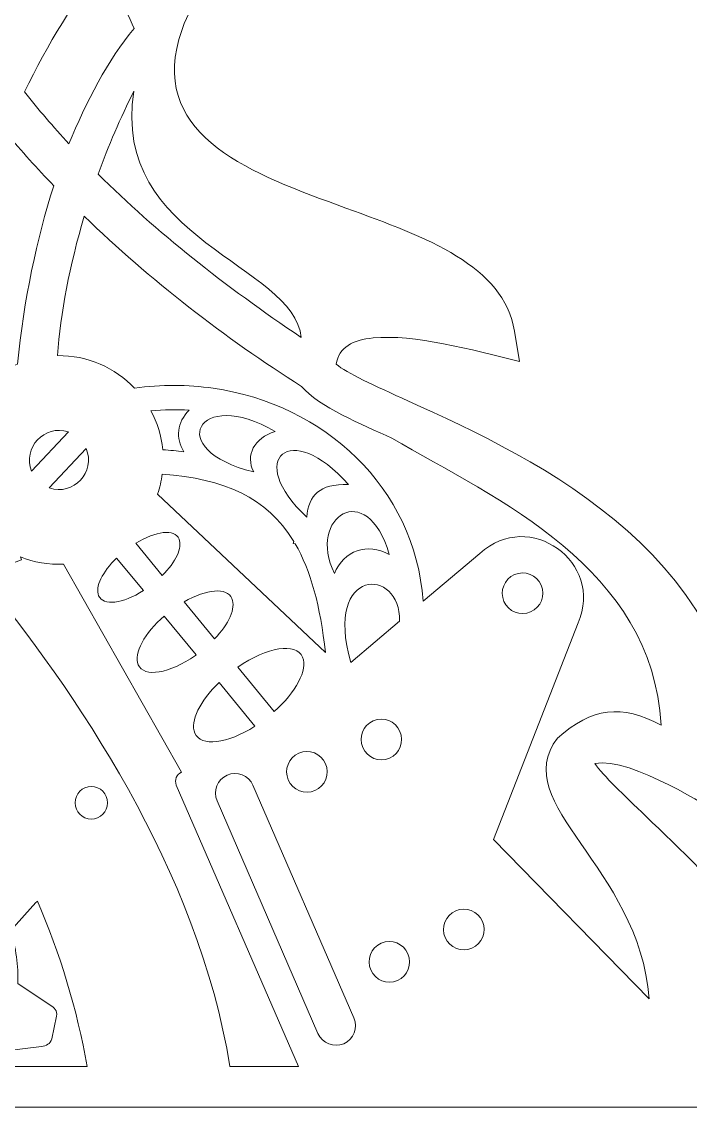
# Model space of a CAD drawing. Header units: millimetres. Extents: x -205 to 212, y -205 to 221.
# Drawn here: x -32.9 to 63, y -205.1 to -49.3 of the extents above; entities that cross this region are included whole.
import ezdxf

# ---------------------------------------------------------------- set-up
doc = ezdxf.new("R2010")
doc.units = ezdxf.units.MM
doc.header["$MEASUREMENT"] = 0
doc.layers.add('Layer 1', color=7, linetype='Continuous')

msp = doc.modelspace()

# ---------------------------------------------------------------- linework, layer by layer
at = {"layer": 'Layer 1', "lineweight": 9}
for points, knots in [([(-166.2737, 189.2792), (-104.6257, 192.4009), (-73.1198, 157.8748), (-63.2926, 144.5029), (-93.3998, 149.8066), (-109.184, 173.503), (-109.2333, 173.5757), (-109.2333, 173.5757), (-113.4286, 179.7581), (-113.4286, 179.7581), (-113.4286, 179.7581), (-114.5152, 172.3688), (-114.5152, 172.3688), (-116.1342, 161.3583), (-113.5334, 151.925), (-111.3059, 146.3166), (-144.5316, 154.0135), (-158.972, 177.3731), (-159.0167, 177.4441), (-159.0167, 177.4441), (-165.2767, 187.3609), (-165.2767, 187.3609), (-165.2767, 187.3609), (-164.3783, 175.6795), (-164.3783, 175.6795), (-161.5079, 138.3588), (-139.4389, 117.4491), (-126.5705, 108.3142), (-150.5946, 107.5027), (-166.5659, 100.1018), (-166.619, 100.0777), (-166.619, 100.0777), (-178.8653, 94.5104), (-178.8653, 94.5104), (-178.8653, 94.5104), (-165.4237, 94.5104), (-165.4237, 94.5104), (-153.3102, 94.5104), (-140.2369, 83.4449), (-133.7508, 77.1175), (-162.0298, 73.1928), (-193.771, 47.9708), (-193.8699, 47.8929), (-193.8699, 47.8929), (-205.0627, 39.0779), (-205.0627, 39.0779), (-205.0627, 39.0779), (-191.3199, 42.7925), (-191.3199, 42.7925), (-178.5957, 46.2319), (-161.9046, 37.5487), (-154.3423, 32.9839), (-184.3347, 14.6162), (-195.3649, -35.04), (-195.3991, -35.19), (-195.3991, -35.19), (-197.6102, -44.8905), (-197.6102, -44.8905), (-197.6102, -44.8905), (-190.5271, -37.8996), (-190.5271, -37.8996), (-183.8029, -31.263), (-177.2946, -26.8286), (-171.6345, -24.3913), (-167.287, -22.5193), (-163.5726, -21.8521), (-160.8099, -22.2979), (-171.5755, -51.6064), (-167.4533, -68.9418), (-156.8542, -113.5084), (-156.8542, -113.5084), (-154.5765, -123.0907), (-154.5765, -123.0907), (-154.5765, -123.0907), (-150.8541, -118.6235), (-150.8541, -118.6235), (-146.1692, -113.0008), (-145.3819, -107.0769), (-144.6926, -101.8903), (-144.0311, -96.9129), (-143.4891, -92.8438), (-137.7887, -91.7467), (-111.8568, -119.8829), (-134.8508, -150.3098), (-99.972, -174.669), (-99.972, -174.669), (-92.5579, -179.847), (-92.5579, -179.847), (-92.5579, -179.847), (-95.5667, -171.3218), (-95.5667, -171.3218), (-97.5687, -165.6487), (-97.3455, -158.0509), (-95.6456, -151.1184), (-94.3117, -145.6791), (-92.1096, -140.7478), (-89.4125, -137.6217), (-86.081, -144.4576), (-84.2668, -154.9997), (-83.8783, -165.8768), (-83.3984, -179.3162), (-85.1152, -193.0688), (-88.85, -200.8952), (-88.85, -200.8952), (-90.8384, -205.062), (-90.8384, -205.062), (-32.7087, -205.0635), (25.4208, -205.0621), (83.5505, -205.0621), (83.5505, -205.0621), (82.9477, -201.6466), (82.9477, -201.6466), (80.1341, -185.7007), (66.1923, -172.4015), (56.674, -163.3219), (53.3735, -160.1737), (50.6439, -157.5698), (49.3256, -155.7438), (54.5902, -154.7281), (66.6158, -162.6096), (66.6534, -162.6341), (66.6534, -162.6341), (71.0198, -165.4781), (71.0198, -165.4781), (71.0198, -165.4781), (71.1385, -160.2546), (71.1385, -160.2546), (71.9124, -126.1941), (40.8527, -112.0677), (22.5886, -103.761), (17.6187, -101.5007), (13.7082, -99.7218), (12.2228, -98.4657), (12.5793, -96.0282), (14.6121, -94.9555), (17.5005, -94.6895), (23.4044, -94.1459), (31.582, -96.3455), (38.5022, -98.0924), (38.5022, -98.0924), (37.7953, -93.7328), (37.7953, -93.7328), (36.2656, -84.2983), (25.2294, -80.2863), (13.6088, -76.0623), (0.1497, -71.1698), (-14.2294, -65.9428), (-10.3865, -51.8907), (-3.3367, -26.1117), (44.6375, -31.9698), (47.0436, -32.2796), (47.0436, -32.2796), (47.0432, -32.2815), (47.0432, -32.2815), (53.8262, -33.3857), (64.3224, -39.9664), (72.895, -45.3409), (76.8982, -47.8507), (80.5027, -50.1106), (83.1885, -51.492), (89.6242, -54.8022), (84.8405, -69.8378), (84.8271, -69.881), (84.8271, -69.881), (81.7027, -79.885), (81.7027, -79.885), (81.7027, -79.885), (89.5398, -72.9208), (89.5398, -72.9208), (89.5712, -72.8929), (100.4444, -63.1806), (105.8895, -62.6571), (108.2172, -62.4332), (102.6744, -85.8128), (102.6586, -85.88), (102.6586, -85.88), (100.6204, -94.522), (100.6204, -94.522), (100.6204, -94.522), (107.3828, -88.7489), (107.3828, -88.7489), (107.4186, -88.7185), (119.6548, -78.1268), (137.1964, -74.3336), (144.7946, -72.6905), (150.6426, -69.7973), (154.7235, -66.575), (157.4486, -64.4235), (159.4161, -62.1012), (160.6231, -59.8687), (165.2955, -51.2244), (154.8595, -45.6777), (154.4957, -45.7727), (152.0306, -45.0746), (148.9319, -44.7519), (144.8073, -44.3325), (144.8073, -44.3325), (145.4372, -38.5046), (145.4372, -38.5046), (160.2742, -34.4887), (174.3842, -28.4082), (187.3923, -39.0256), (185.0483, -34.4605), (181.9897, -23.8692), (165.7206, -21.1782), (159.329, -20.1211), (153.232, -21.7284), (147.0726, -23.3759), (147.0726, -23.3759), (147.7407, -17.1954), (147.7407, -17.1954), (147.7407, -17.1954), (144.1847, -24.1396), (144.1847, -24.1396), (139.3186, -25.3949), (134.3793, -26.4203), (129.1936, -25.9425), (129.1936, -25.9425), (130.5926, -13.0004), (130.5926, -13.0004), (130.5926, -13.0004), (124.417, -25.0603), (124.417, -25.0603), (121.9321, -24.3617), (119.3828, -23.257), (116.7513, -21.6146), (99.5096, -10.8537), (99.8511, 6.1829), (78.8843, 25.3679), (78.8843, 25.3679), (78.9957, 25.8193), (78.9957, 25.8193), (83.3206, 26.0166), (87.3252, 25.7941), (91.147, 25.3312), (91.147, 25.3312), (98.0339, 6.6094), (98.0339, 6.6094), (98.0339, 6.6094), (102.1748, 23.4049), (102.1748, 23.4049), (107.2323, 22.3285), (112.0843, 21.1631), (117.2751, 20.31), (117.2751, 20.31), (118.3535, 0.717), (118.3535, 0.717), (118.3535, 0.717), (129.3722, 19.1302), (129.3722, 19.1302), (133.1451, 19.0462), (137.1346, 19.2423), (141.435, 19.8416), (141.435, 19.8416), (142.5146, -14.7073), (142.5146, -14.7073), (142.5146, -14.7073), (153.0868, 22.3066), (153.0868, 22.3066), (155.439, 22.9653), (157.8816, 23.7412), (160.4251, 24.648), (160.4251, 24.648), (171.8973, -2.4019), (171.8973, -2.4019), (171.8973, -2.4019), (171.6008, 29.2963), (171.6008, 29.2963), (173.1094, 30.0728), (174.513, 30.8953), (175.8152, 31.7575), (193.4507, 21.5246), (196.393, 2.4979), (196.4022, 2.4415), (196.4022, 2.4415), (198.3893, -9.756), (198.3893, -9.756), (198.3893, -9.756), (202.0484, 2.0544), (202.0484, 2.0544), (212.4995, 35.7868), (191.5041, 59.0441), (187.9042, 62.7137), (186.8663, 65.5313), (185.3082, 68.1824), (183.3004, 70.542), (179.3429, 75.1935), (173.6361, 78.6993), (166.7388, 80.0833), (166.0777, 82.5082), (164.5845, 84.6881), (162.452, 86.1308), (160.6236, 87.3677), (158.331, 88.0707), (155.6719, 87.9379), (155.3203, 87.9202), (154.9628, 87.8881), (154.6003, 87.8407), (150.7564, 109.7322), (127.6655, 116.7082), (127.5957, 116.73), (127.5957, 116.73), (113.6201, 121.1009), (113.6201, 121.1009), (113.6201, 121.1009), (124.875, 111.7206), (124.875, 111.7206), (124.9126, 111.6893), (137.664, 101.2958), (134.6108, 81.625), (130.1407, 80.6245), (125.693, 80.1473), (122.1223, 80.8991), (114.7637, 82.4485), (105.6597, 87.6231), (102.7722, 89.3405), (101.1186, 94.622), (93.2438, 116.9503), (75.7582, 126.1543), (58.0841, 135.4576), (50.5558, 160.3909), (50.5336, 160.4628), (50.5336, 160.4628), (48.616, 166.6891), (48.616, 166.6891), (48.616, 166.6891), (45.263, 161.1004), (45.263, 161.1004), (40.2654, 152.7702), (38.8606, 144.6164), (38.5022, 139.7505), (21.8296, 148.0705), (7.3736, 172.8457), (7.3285, 172.9223), (7.3285, 172.9223), (3.7668, 178.9698), (3.7668, 178.9698), (3.7668, 178.9698), (2.0125, 172.1708), (2.0125, 172.1708), (-0.616, 161.9844), (0.8673, 151.8451), (2.3371, 145.7033), (-6.0879, 149.7111), (-14.2383, 156.9268), (-23.25, 164.9051), (-51.1991, 189.6492), (-87.0816, 221.4168), (-167.3211, 194.9487), (-167.3211, 194.9487), (-187.8157, 188.1883), (-187.8157, 188.1883), (-187.8157, 188.1883), (-166.2737, 189.2792), (-166.2737, 189.2792)], [0, 0, 0, 0, 0.00847458, 0.00847458, 0.00847458, 0.01694915, 0.01694915, 0.01694915, 0.02542373, 0.02542373, 0.02542373, 0.03389831, 0.03389831, 0.03389831, 0.04237288, 0.04237288, 0.04237288, 0.05084746, 0.05084746, 0.05084746, 0.05932203, 0.05932203, 0.05932203, 0.06779661, 0.06779661, 0.06779661, 0.07627119, 0.07627119, 0.07627119, 0.08474576, 0.08474576, 0.08474576, 0.09322034, 0.09322034, 0.09322034, 0.10169492, 0.10169492, 0.10169492, 0.11016949, 0.11016949, 0.11016949, 0.11864407, 0.11864407, 0.11864407, 0.12711864, 0.12711864, 0.12711864, 0.13559322, 0.13559322, 0.13559322, 0.1440678, 0.1440678, 0.1440678, 0.15254237, 0.15254237, 0.15254237, 0.16101695, 0.16101695, 0.16101695, 0.16949153, 0.16949153, 0.16949153, 0.1779661, 0.1779661, 0.1779661, 0.18644068, 0.18644068, 0.18644068, 0.19491525, 0.19491525, 0.19491525, 0.20338983, 0.20338983, 0.20338983, 0.21186441, 0.21186441, 0.21186441, 0.22033898, 0.22033898, 0.22033898, 0.22881356, 0.22881356, 0.22881356, 0.23728814, 0.23728814, 0.23728814, 0.24576271, 0.24576271, 0.24576271, 0.25423729, 0.25423729, 0.25423729, 0.26271186, 0.26271186, 0.26271186, 0.27118644, 0.27118644, 0.27118644, 0.27966102, 0.27966102, 0.27966102, 0.28813559, 0.28813559, 0.28813559, 0.29661017, 0.29661017, 0.29661017, 0.30508475, 0.30508475, 0.30508475, 0.31355932, 0.31355932, 0.31355932, 0.3220339, 0.3220339, 0.3220339, 0.33050847, 0.33050847, 0.33050847, 0.33898305, 0.33898305, 0.33898305, 0.34745763, 0.34745763, 0.34745763, 0.3559322, 0.3559322, 0.3559322, 0.36440678, 0.36440678, 0.36440678, 0.37288136, 0.37288136, 0.37288136, 0.38135593, 0.38135593, 0.38135593, 0.38983051, 0.38983051, 0.38983051, 0.39830508, 0.39830508, 0.39830508, 0.40677966, 0.40677966, 0.40677966, 0.41525424, 0.41525424, 0.41525424, 0.42372881, 0.42372881, 0.42372881, 0.43220339, 0.43220339, 0.43220339, 0.44067797, 0.44067797, 0.44067797, 0.44915254, 0.44915254, 0.44915254, 0.45762712, 0.45762712, 0.45762712, 0.46610169, 0.46610169, 0.46610169, 0.47457627, 0.47457627, 0.47457627, 0.48305085, 0.48305085, 0.48305085, 0.49152542, 0.49152542, 0.49152542, 0.5, 0.5, 0.5, 0.50847458, 0.50847458, 0.50847458, 0.51694915, 0.51694915, 0.51694915, 0.52542373, 0.52542373, 0.52542373, 0.53389831, 0.53389831, 0.53389831, 0.54237288, 0.54237288, 0.54237288, 0.55084746, 0.55084746, 0.55084746, 0.55932203, 0.55932203, 0.55932203, 0.56779661, 0.56779661, 0.56779661, 0.57627119, 0.57627119, 0.57627119, 0.58474576, 0.58474576, 0.58474576, 0.59322034, 0.59322034, 0.59322034, 0.60169492, 0.60169492, 0.60169492, 0.61016949, 0.61016949, 0.61016949, 0.61864407, 0.61864407, 0.61864407, 0.62711864, 0.62711864, 0.62711864, 0.63559322, 0.63559322, 0.63559322, 0.6440678, 0.6440678, 0.6440678, 0.65254237, 0.65254237, 0.65254237, 0.66101695, 0.66101695, 0.66101695, 0.66949153, 0.66949153, 0.66949153, 0.6779661, 0.6779661, 0.6779661, 0.68644068, 0.68644068, 0.68644068, 0.69491525, 0.69491525, 0.69491525, 0.70338983, 0.70338983, 0.70338983, 0.71186441, 0.71186441, 0.71186441, 0.72033898, 0.72033898, 0.72033898, 0.72881356, 0.72881356, 0.72881356, 0.73728814, 0.73728814, 0.73728814, 0.74576271, 0.74576271, 0.74576271, 0.75423729, 0.75423729, 0.75423729, 0.76271186, 0.76271186, 0.76271186, 0.77118644, 0.77118644, 0.77118644, 0.77966102, 0.77966102, 0.77966102, 0.78813559, 0.78813559, 0.78813559, 0.79661017, 0.79661017, 0.79661017, 0.80508475, 0.80508475, 0.80508475, 0.81355932, 0.81355932, 0.81355932, 0.8220339, 0.8220339, 0.8220339, 0.83050847, 0.83050847, 0.83050847, 0.83898305, 0.83898305, 0.83898305, 0.84745763, 0.84745763, 0.84745763, 0.8559322, 0.8559322, 0.8559322, 0.86440678, 0.86440678, 0.86440678, 0.87288136, 0.87288136, 0.87288136, 0.88135593, 0.88135593, 0.88135593, 0.88983051, 0.88983051, 0.88983051, 0.89830508, 0.89830508, 0.89830508, 0.90677966, 0.90677966, 0.90677966, 0.91525424, 0.91525424, 0.91525424, 0.92372881, 0.92372881, 0.92372881, 0.93220339, 0.93220339, 0.93220339, 0.94067797, 0.94067797, 0.94067797, 0.94915254, 0.94915254, 0.94915254, 0.95762712, 0.95762712, 0.95762712, 0.96610169, 0.96610169, 0.96610169, 0.97457627, 0.97457627, 0.97457627, 0.98305085, 0.98305085, 0.98305085, 0.99152542, 0.99152542, 0.99152542, 1, 1, 1, 1]), ([(-32.5318, -59.4035), (-29.2359, -52.5317), (-25.2967, -46.1458), (-20.6662, -40.3625), (-19.6773, -43.513), (-18.4083, -46.8337), (-16.7987, -50.3097), (-20.5699, -54.7518), (-23.7292, -60.9067), (-26.1583, -66.8541), (-28.4089, -64.4198), (-30.5351, -61.9375), (-32.5318, -59.4035)], [0, 0, 0, 0, 0.25, 0.25, 0.25, 0.5, 0.5, 0.5, 0.75, 0.75, 0.75, 1, 1, 1, 1]), ([(-21.9707, -71.1886), (-20.5047, -67.1315), (-18.7851, -63.1179), (-16.827, -59.2947), (-20.3084, -80.605), (6.211, -84.1786), (7.1795, -94.6273), (-3.8078, -87.2298), (-13.6161, -79.4812), (-21.9707, -71.1886)], [0, 0, 0, 0, 0.33333333, 0.33333333, 0.33333333, 0.66666667, 0.66666667, 0.66666667, 1, 1, 1, 1]), ([(-42.5505, -98.5606), (-41.8568, -87.6274), (-39.1727, -75.8759), (-35.1025, -65.3605), (-32.9815, -67.8853), (-30.7173, -70.3928), (-28.3353, -72.8661), (-30.7916, -80.4983), (-32.6273, -89.2074), (-33.5526, -98.4628), (-35.987, -99.5207), (-38.0855, -101.2068), (-39.6429, -103.3166), (-41.6971, -102.6437), (-43.0101, -100.649), (-42.5505, -98.5606)], [0, 0, 0, 0, 0.2, 0.2, 0.2, 0.4, 0.4, 0.4, 0.6, 0.6, 0.6, 0.8, 0.8, 0.8, 1, 1, 1, 1]), ([(-27.8193, -97.231), (-27.361, -91.1621), (-26.0502, -84.2463), (-23.9635, -77.2406), (-14.5691, -86.3078), (-3.7333, -94.7481), (7.2465, -101.6442), (9.6533, -104.5283), (15.9136, -107.1177), (20.1979, -109.0663), (35.4405, -117.9395), (57.5506, -127.5982), (58.8662, -150.2379), (53.1731, -147.2157), (48.9594, -147.7056), (43.9783, -152.1), (36.7659, -161.6056), (55.7312, -170.4726), (57.1176, -189.5044), (57.1176, -189.5044), (34.7896, -166.6635), (34.7896, -166.6635), (34.7896, -166.6635), (46.9327, -135.5862), (46.9327, -135.5862), (50.712, -126.9412), (39.9632, -119.071), (32.8361, -125.6235), (32.8361, -125.6235), (24.6986, -132.4702), (24.6986, -132.4702), (23.4546, -116.0582), (10.4832, -104.2171), (-5.4437, -101.9086), (-9.0998, -101.3787), (-12.9016, -101.3548), (-16.734, -101.8944), (-19.5258, -98.9526), (-23.4544, -97.1732), (-27.8193, -97.231)], [0, 0, 0, 0, 0.07692308, 0.07692308, 0.07692308, 0.15384615, 0.15384615, 0.15384615, 0.23076923, 0.23076923, 0.23076923, 0.30769231, 0.30769231, 0.30769231, 0.38461538, 0.38461538, 0.38461538, 0.46153846, 0.46153846, 0.46153846, 0.53846154, 0.53846154, 0.53846154, 0.61538462, 0.61538462, 0.61538462, 0.69230769, 0.69230769, 0.69230769, 0.76923077, 0.76923077, 0.76923077, 0.84615385, 0.84615385, 0.84615385, 0.92307692, 0.92307692, 0.92307692, 1, 1, 1, 1]), ([(0.3659, -113.9211), (-12.6949, -110.7263), (-7.6456, -101.6526), (3.4334, -108.0907), (0.4298, -109.0954), (-0.8853, -111.5137), (0.3659, -113.9211)], [0, 0, 0, 0, 0.5, 0.5, 0.5, 1, 1, 1, 1]), ([(-12.6949, -110.7263), (-12.8907, -108.7217), (-13.4821, -106.8332), (-14.3894, -105.1394), (-12.5448, -104.9742), (-10.7141, -104.9501), (-8.9126, -105.0597), (-10.6653, -106.7998), (-10.86, -109.0705), (-9.6726, -111.0391), (-10.6485, -110.9088), (-11.6557, -110.8053), (-12.6949, -110.7263)], [0, 0, 0, 0, 0.25, 0.25, 0.25, 0.5, 0.5, 0.5, 0.75, 0.75, 0.75, 1, 1, 1, 1]), ([(-31.5227, -113.7847), (-32.8671, -110.4556), (-29.674, -107.0333), (-26.245, -108.1817), (-26.245, -108.1817), (-31.5227, -113.7847), (-31.5227, -113.7847)], [0, 0, 0, 0, 0.5, 0.5, 0.5, 1, 1, 1, 1]), ([(7.9853, -120.3855), (-1.0245, -112.05), (5.6768, -106.264), (13.9673, -115.7287), (9.7733, -115.6129), (8.2755, -117.235), (7.9853, -120.3855)], [0, 0, 0, 0, 0.5, 0.5, 0.5, 1, 1, 1, 1]), ([(-29.0019, -116.1967), (-29.0019, -116.1967), (-23.6874, -110.5546), (-23.6874, -110.5546), (-22.269, -113.9192), (-25.5344, -117.4185), (-29.0019, -116.1967)], [0, 0, 0, 0, 0.5, 0.5, 0.5, 1, 1, 1, 1]), ([(-13.4409, -117.0912), (-13.1227, -116.1702), (-12.8917, -115.2086), (-12.7577, -114.2161), (-3.922, -114.9208), (2.2735, -117.521), (6.116, -123.8798), (6.0893, -123.9776), (6.0647, -124.0756), (6.0425, -124.1738), (6.0425, -124.1738), (6.3278, -124.2379), (6.3278, -124.2379), (8.5271, -128.0401), (9.9467, -133.1346), (10.6569, -139.8423), (10.6569, -139.8423), (-13.4409, -117.0912), (-13.4409, -117.0912)], [0, 0, 0, 0, 0.16666667, 0.16666667, 0.16666667, 0.33333333, 0.33333333, 0.33333333, 0.5, 0.5, 0.5, 0.66666667, 0.66666667, 0.66666667, 0.83333333, 0.83333333, 0.83333333, 1, 1, 1, 1]), ([(11.9447, -128.4884), (7.9853, -120.3855), (16.6316, -114.6944), (19.8233, -125.7594), (16.6777, -123.9733), (13.279, -125.2307), (11.9447, -128.4884)], [0, 0, 0, 0, 0.5, 0.5, 0.5, 1, 1, 1, 1]), ([(-16.5707, -124.1381), (-13.6833, -122.3685), (-10.9999, -122.0722), (-10.3596, -123.5468), (-9.8296, -124.7678), (-10.8522, -126.8527), (-12.7597, -128.7663), (-12.7597, -128.7663), (-16.5707, -124.1381), (-16.5707, -124.1381)], [0, 0, 0, 0, 0.33333333, 0.33333333, 0.33333333, 0.66666667, 0.66666667, 0.66666667, 1, 1, 1, 1]), ([(-33.1351, -126.1109), (-31.1982, -126.8837), (-29.0997, -127.2515), (-26.9211, -127.1556), (-26.9211, -127.1556), (-10.015, -156.9827), (-10.015, -156.9827), (-10.7272, -157.292), (-11.0568, -158.1276), (-10.7477, -158.8398), (-10.7477, -158.8398), (6.7893, -199.233), (6.7893, -199.233), (6.7893, -199.233), (-3.0625, -199.233), (-3.0625, -199.233), (-7.5082, -171.1426), (-25.4948, -144.8524), (-38.9291, -128.7213), (-36.9827, -128.052), (-34.9985, -127.3177), (-32.9752, -126.5146), (-32.9752, -126.5146), (-33.1351, -126.1109), (-33.1351, -126.1109)], [0, 0, 0, 0, 0.125, 0.125, 0.125, 0.25, 0.25, 0.25, 0.375, 0.375, 0.375, 0.5, 0.5, 0.5, 0.625, 0.625, 0.625, 0.75, 0.75, 0.75, 0.875, 0.875, 0.875, 1, 1, 1, 1]), ([(-19.3247, -126.2748), (-19.3247, -126.2748), (-15.4794, -130.9448), (-15.4794, -130.9448), (-18.4452, -132.8296), (-21.2434, -133.1763), (-21.899, -131.6663), (-22.4449, -130.4088), (-21.3436, -128.2343), (-19.3247, -126.2748)], [0, 0, 0, 0, 0.33333333, 0.33333333, 0.33333333, 0.66666667, 0.66666667, 0.66666667, 1, 1, 1, 1]), ([(14.2841, -141.2327), (10.375, -127.4125), (21.5016, -127.5517), (21.3031, -135.327), (21.3031, -135.327), (14.2841, -141.2327), (14.2841, -141.2327)], [0, 0, 0, 0, 0.5, 0.5, 0.5, 1, 1, 1, 1]), ([(36.2899, -132.4829), (35.649, -131.007), (36.3259, -129.2906), (37.8017, -128.6497), (39.2774, -128.0091), (40.9935, -128.6861), (41.6344, -130.162), (42.275, -131.6379), (41.598, -133.3542), (40.1223, -133.9948), (38.6465, -134.6358), (36.9304, -133.9588), (36.2899, -132.4829)], [0, 0, 0, 0, 0.25, 0.25, 0.25, 0.5, 0.5, 0.5, 0.75, 0.75, 0.75, 1, 1, 1, 1]), ([(-9.6334, -132.5631), (-6.4075, -130.6959), (-3.4755, -130.4362), (-2.7559, -132.0937), (-2.1657, -133.4533), (-3.2252, -135.7311), (-5.2575, -137.8771), (-5.2575, -137.8771), (-9.6334, -132.5631), (-9.6334, -132.5631)], [0, 0, 0, 0, 0.33333333, 0.33333333, 0.33333333, 0.66666667, 0.66666667, 0.66666667, 1, 1, 1, 1]), ([(-12.4736, -134.595), (-12.4736, -134.595), (-7.8909, -140.1605), (-7.8909, -140.1605), (-7.8909, -140.1605), (-8.0071, -140.2431), (-8.0071, -140.2431), (-11.7254, -142.8594), (-15.403, -143.4527), (-16.2211, -141.5684), (-16.9223, -139.9532), (-15.2946, -137.0416), (-12.4736, -134.595)], [0, 0, 0, 0, 0.25, 0.25, 0.25, 0.5, 0.5, 0.5, 0.75, 0.75, 0.75, 1, 1, 1, 1]), ([(-1.9236, -141.926), (2.301, -138.9995), (6.4473, -138.3536), (7.3772, -140.495), (8.1622, -142.3032), (6.4057, -145.5256), (3.3161, -148.2892), (3.3161, -148.2892), (-1.9236, -141.926), (-1.9236, -141.926)], [0, 0, 0, 0, 0.33333333, 0.33333333, 0.33333333, 0.66666667, 0.66666667, 0.66666667, 1, 1, 1, 1]), ([(-4.6188, -144.1342), (-4.6188, -144.1342), (0.537, -150.3956), (0.537, -150.3956), (-3.4442, -152.9317), (-7.2045, -153.4012), (-8.0843, -151.3744), (-8.8174, -149.6861), (-7.3344, -146.764), (-4.6188, -144.1342)], [0, 0, 0, 0, 0.33333333, 0.33333333, 0.33333333, 0.66666667, 0.66666667, 0.66666667, 1, 1, 1, 1]), ([(16.0152, -153.4545), (15.3744, -151.9785), (16.0513, -150.2622), (17.527, -149.6213), (19.0028, -148.9806), (20.7189, -149.6576), (21.3598, -151.1336), (22.0003, -152.6095), (21.3234, -154.3258), (19.8477, -154.9664), (18.3719, -155.6074), (16.6558, -154.9304), (16.0152, -153.4545)], [0, 0, 0, 0, 0.25, 0.25, 0.25, 0.5, 0.5, 0.5, 0.75, 0.75, 0.75, 1, 1, 1, 1]), ([(6.8383, -154.2634), (8.3141, -153.6224), (10.0302, -154.2994), (10.6707, -155.7754), (11.3117, -157.2513), (10.6348, -158.9676), (9.1589, -159.6086), (7.6832, -160.2495), (5.9671, -159.5724), (5.3263, -158.0965), (4.6856, -156.6206), (5.3626, -154.9044), (6.8383, -154.2634)], [0, 0, 0, 0, 0.25, 0.25, 0.25, 0.5, 0.5, 0.5, 0.75, 0.75, 0.75, 1, 1, 1, 1]), ([(0.2579, -158.8676), (0.2579, -158.8676), (14.7478, -192.243), (14.7478, -192.243), (15.3636, -193.6615), (14.7068, -195.3266), (13.2879, -195.9428), (11.8689, -196.559), (10.204, -195.9023), (9.5882, -194.4835), (9.5882, -194.4835), (-4.9017, -161.1083), (-4.9017, -161.1083), (-5.5176, -159.6896), (-4.8608, -158.0247), (-3.4419, -157.4084), (-2.0229, -156.7922), (-0.358, -157.4491), (0.2579, -158.8676)], [0, 0, 0, 0, 0.16666667, 0.16666667, 0.16666667, 0.33333333, 0.33333333, 0.33333333, 0.5, 0.5, 0.5, 0.66666667, 0.66666667, 0.66666667, 0.83333333, 0.83333333, 0.83333333, 1, 1, 1, 1]), ([(-25.2842, -161.3802), (-25.2842, -160.0924), (-24.2405, -159.0486), (-22.9527, -159.0486), (-21.6649, -159.0486), (-20.6214, -160.0924), (-20.6214, -161.3802), (-20.6214, -162.6681), (-21.6652, -163.7119), (-22.9527, -163.7119), (-24.2405, -163.7119), (-25.2842, -162.6681), (-25.2842, -161.3802)], [0, 0, 0, 0, 0.25, 0.25, 0.25, 0.5, 0.5, 0.5, 0.75, 0.75, 0.75, 1, 1, 1, 1]), ([(-30.6655, -175.4956), (-27.4951, -182.9681), (-24.968, -190.9386), (-23.5647, -199.2329), (-23.5647, -199.2329), (-36.8238, -199.233), (-36.8238, -199.233), (-36.3104, -198.7215), (-35.9745, -197.9788), (-35.576, -197.0254), (-35.576, -197.0254), (-30.0996, -196.3268), (-30.0996, -196.3268), (-29.4394, -196.2426), (-28.79, -195.9812), (-28.6348, -195.252), (-28.6348, -195.252), (-27.9371, -191.9684), (-27.9371, -191.9684), (-27.7817, -191.2389), (-28.2839, -190.7595), (-28.8382, -190.3902), (-28.8382, -190.3902), (-33.4923, -187.2899), (-33.4923, -187.2899), (-33.4114, -184.7554), (-33.7585, -182.2001), (-34.5479, -179.7406), (-34.5479, -179.7406), (-30.9021, -175.7013), (-30.9021, -175.7013), (-30.8311, -175.6226), (-30.7357, -175.5718), (-30.6655, -175.4956)], [0, 0, 0, 0, 0.09090909, 0.09090909, 0.09090909, 0.18181818, 0.18181818, 0.18181818, 0.27272727, 0.27272727, 0.27272727, 0.36363636, 0.36363636, 0.36363636, 0.45454545, 0.45454545, 0.45454545, 0.54545455, 0.54545455, 0.54545455, 0.63636364, 0.63636364, 0.63636364, 0.72727273, 0.72727273, 0.72727273, 0.81818182, 0.81818182, 0.81818182, 0.90909091, 0.90909091, 0.90909091, 1, 1, 1, 1]), ([(27.8534, -180.7215), (27.2125, -179.2456), (27.8894, -177.5293), (29.3652, -176.8884), (30.8409, -176.2477), (32.557, -176.9247), (33.1979, -178.4006), (33.8384, -179.8766), (33.1615, -181.5929), (31.6858, -182.2335), (30.2101, -182.8745), (28.494, -182.1975), (27.8534, -180.7215)], [0, 0, 0, 0, 0.25, 0.25, 0.25, 0.5, 0.5, 0.5, 0.75, 0.75, 0.75, 1, 1, 1, 1]), ([(18.6765, -181.5305), (20.1522, -180.8895), (21.8683, -181.5665), (22.5089, -183.0424), (23.1498, -184.5184), (22.4729, -186.2347), (20.9971, -186.8756), (19.5214, -187.5166), (17.8053, -186.8395), (17.1644, -185.3636), (16.5239, -183.8877), (17.2008, -182.1715), (18.6765, -181.5305)], [0, 0, 0, 0, 0.25, 0.25, 0.25, 0.5, 0.5, 0.5, 0.75, 0.75, 0.75, 1, 1, 1, 1])]:
    msp.add_open_spline(points, degree=3, knots=knots, dxfattribs=at)

doc.saveas('drawing.dxf')
